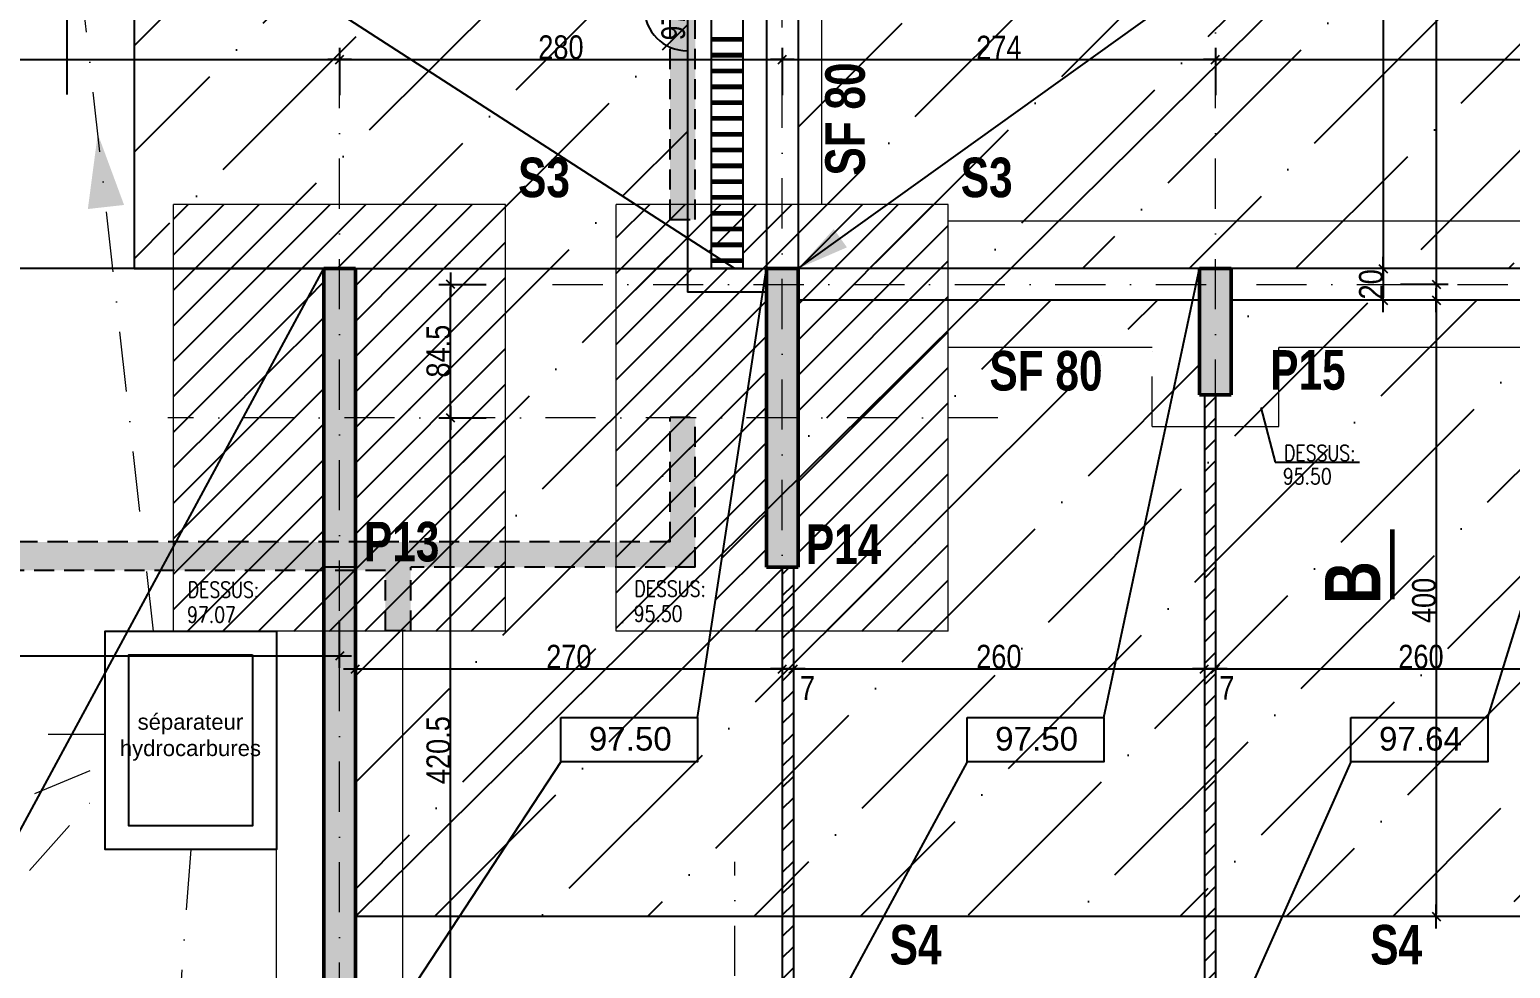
# Model space of a CAD drawing. Header units: centimetres. Extents: x 16433 to 114398, y -50094 to -12305.
# Drawn here: x 41350 to 42286, y -19111 to -18517 of the extents above; entities that cross this region are included whole.
import ezdxf
from ezdxf.enums import TextEntityAlignment as Align

# ---------------------------------------------------------------- set-up
doc = ezdxf.new("R2010")
doc.units = ezdxf.units.CM
doc.header["$LTSCALE"] = 0.5
for name, pattern in [('CACHEX2', [19.05, 12.7, -6.35]), ('TIRETPT2', [12.7, 6.35, -3.175, 0, -3.175]), ('TIRETPTX2', [50.8, 25.4, -12.7, 0, -12.7])]:
    doc.linetypes.add(name, pattern=pattern)
doc.layers.get('DEFPOINTS').update_dxf_attribs({"linetype": 'CONTINUOUS'})
for name, color, linetype in [('01_cloisons', 1, 'CONTINUOUS'), ('01_cote_gen', 4, 'CONTINUOUS'), ('01_linteaux', 2, 'CONTINUOUS'), ('01_murs_sup', 2, 'CACHEX2'), ('01_poch_murs', 253, 'CONTINUOUS'), ('01_poch_poteaux', 250, 'CONTINUOUS'), ('01_poch_Semelles', 253, 'CONTINUOUS'), ('01_texte', 230, 'CONTINUOUS'), ('0DESSIN8', 8, 'CONTINUOUS'), ('AA_COTES', 2, 'CONTINUOUS')]:
    doc.layers.add(name, color=color, linetype=linetype)
for name, color, linetype, lineweight in [('01_murs_coup', 5, 'CONTINUOUS', 60), ('01_Reseaux', 5, 'TIRETPTX2', 18), ('01_sem', 42, 'CONTINUOUS', 15), ('01_tram_axes', 2, 'TIRETPTX2', 9)]:
    doc.layers.add(name, color=color, linetype=linetype, lineweight=lineweight)
doc.styles.add('ARIAL', font='arial.ttf')
doc.styles.add('impact', font='impact.ttf')
doc.styles.add('MATTE_TXT', font='arial.ttf')
doc.styles.add('SIMPLEX1', font='SIMPLEX.shx', dxfattribs={"width": 0.8, "height": 10})
doc.styles.add('STYLE2', font='ARIALN.TTF')
doc.dimstyles.new('JB50', dxfattribs={"dimscale": 0.1, "dimtxt": 150, "dimasz": 15, "dimexe": 0.1, "dimexo": 0.1, "dimgap": 0.09, "dimtad": 1, "dimdec": 1, "dimdsep": 46, "dimtxsty": 'STYLE2', "dimblk1": 'BOND_G', "dimblk2": 'BOND_D', "dimsah": 1, "dimcen": 1.5, "dimdle": 0.01, "dimse1": 1, "dimse2": 1, "dimclrd": 4, "dimclre": 2, "dimclrt": 6, "dimazin": 2, "dimtfac": 2.333333, "dimtdec": 1, "dimtix": 1, "dimtmove": 2, "dimatfit": 3, "dimldrblk": 'BOND_G', "dimfxl": 1, "dimtolj": 1, "dimtzin": 0, "dimarcsym": 0})
pattern_1 = [(45, (-10233.557, 8782.937), (-6.7351921, 6.7351921), [])]

# ---------------------------------------------------------------- blocks, each defined once
blk = doc.blocks.new('BOND_G')
at = {"layer": 'AA_COTES', "color": 0}
for p, q in [((0, -5), (0, 15)), ((5, 0), (-5, 0)), ((1.77, 1.77), (-1.77, -1.77))]:
    blk.add_line(p, q, dxfattribs=at)
blk = doc.blocks.new('BOND_D')
at = {"layer": 'AA_COTES', "color": 0}
for p, q in [((5, 0), (-5, 0)), ((-1.77, -1.77), (1.77, 1.77)), ((0, 5), (0, -15))]:
    blk.add_line(p, q, dxfattribs=at)
blk = doc.blocks.new('*D95')
at = {"layer": '01_cote_gen', "color": 4, "lineweight": -2, "transparency": 16777216}
blk.add_line((39962.13, -18536.22), (41544.13, -18536.22), dxfattribs=at)
at = {"layer": 'DEFPOINTS', "color": 0, "transparency": 16777216}
for p in [(41545.63, -18536.22), (39960.63, -18597.35), (41545.63, -18617.31)]:
    blk.add_point(p, dxfattribs=at)
at = {"layer": '01_cote_gen', "color": 4, "lineweight": -2, "transparency": 16777216, "xscale": 1.5, "yscale": 1.5, "zscale": 1.5, "rotation": 180}
blk.add_blockref('BOND_G', (39960.63, -18536.22), dxfattribs=at)
at = {"layer": '01_cote_gen', "color": 4, "lineweight": -2, "transparency": 16777216, "xscale": 1.5, "yscale": 1.5, "zscale": 1.5}
blk.add_blockref('BOND_D', (41545.63, -18536.22), dxfattribs=at)
at = {"layer": '01_cote_gen', "color": 6, "transparency": 16777216, "insert": (40753.13, -18528.55), "char_height": 15, "attachment_point": 5, "style": 'STYLE2'}
blk.add_mtext('\\A1;1585', dxfattribs=at)
blk = doc.blocks.new('*D96')
at = {"layer": '01_cote_gen', "color": 4, "lineweight": -2, "transparency": 16777216}
blk.add_line((41547.13, -18536.22), (41824.13, -18536.22), dxfattribs=at)
at = {"layer": 'DEFPOINTS', "color": 0, "transparency": 16777216}
for p in [(41825.63, -18536.22), (41825.63, -18574.16), (41545.63, -18617.31)]:
    blk.add_point(p, dxfattribs=at)
at = {"layer": '01_cote_gen', "color": 4, "lineweight": -2, "transparency": 16777216, "xscale": 1.5, "yscale": 1.5, "zscale": 1.5, "rotation": 180}
blk.add_blockref('BOND_G', (41545.63, -18536.22), dxfattribs=at)
at = {"layer": '01_cote_gen', "color": 4, "lineweight": -2, "transparency": 16777216, "xscale": 1.5, "yscale": 1.5, "zscale": 1.5}
blk.add_blockref('BOND_D', (41825.63, -18536.22), dxfattribs=at)
at = {"layer": '01_cote_gen', "color": 6, "transparency": 16777216, "insert": (41685.63, -18528.55), "char_height": 15, "attachment_point": 5, "style": 'STYLE2'}
blk.add_mtext('\\A1;280', dxfattribs=at)
blk = doc.blocks.new('*D97')
at = {"layer": '01_cote_gen', "color": 4, "lineweight": -2, "transparency": 16777216}
blk.add_line((41827.13, -18536.22), (42098.14, -18536.22), dxfattribs=at)
at = {"layer": 'DEFPOINTS', "color": 0, "transparency": 16777216}
for p in [(42099.64, -18536.22), (42099.64, -18567), (41825.63, -18574.16)]:
    blk.add_point(p, dxfattribs=at)
at = {"layer": '01_cote_gen', "color": 4, "lineweight": -2, "transparency": 16777216, "xscale": 1.5, "yscale": 1.5, "zscale": 1.5, "rotation": 180}
blk.add_blockref('BOND_G', (41825.63, -18536.22), dxfattribs=at)
at = {"layer": '01_cote_gen', "color": 4, "lineweight": -2, "transparency": 16777216, "xscale": 1.5, "yscale": 1.5, "zscale": 1.5}
blk.add_blockref('BOND_D', (42099.64, -18536.22), dxfattribs=at)
at = {"layer": '01_cote_gen', "color": 6, "transparency": 16777216, "insert": (41962.64, -18528.68), "char_height": 15, "attachment_point": 5, "style": 'STYLE2'}
blk.add_mtext('\\A1;274', dxfattribs=at)
blk = doc.blocks.new('*D98')
at = {"layer": '01_cote_gen', "color": 4, "lineweight": -2, "transparency": 16777216}
blk.add_line((42101.14, -18536.22), (42635.13, -18536.22), dxfattribs=at)
at = {"layer": 'DEFPOINTS', "color": 0, "transparency": 16777216}
for p in [(42636.63, -18536.22), (42099.64, -18567), (42636.63, -18567)]:
    blk.add_point(p, dxfattribs=at)
at = {"layer": '01_cote_gen', "color": 4, "lineweight": -2, "transparency": 16777216, "xscale": 1.5, "yscale": 1.5, "zscale": 1.5, "rotation": 180}
blk.add_blockref('BOND_G', (42099.64, -18536.22), dxfattribs=at)
at = {"layer": '01_cote_gen', "color": 4, "lineweight": -2, "transparency": 16777216, "xscale": 1.5, "yscale": 1.5, "zscale": 1.5}
blk.add_blockref('BOND_D', (42636.63, -18536.22), dxfattribs=at)
at = {"layer": '01_cote_gen', "color": 6, "transparency": 16777216, "insert": (42368.14, -18528.55), "char_height": 15, "attachment_point": 5, "style": 'STYLE2'}
blk.add_mtext('\\A1;537', dxfattribs=at)
blk = doc.blocks.new('*D193')
at = {"layer": '01_cote_gen', "color": 4, "lineweight": -2, "transparency": 16777216}
blk.add_line((41128, -19126.98), (41128, -18851.98), dxfattribs=at)
at = {"layer": 'DEFPOINTS', "color": 0, "transparency": 16777216}
for p in [(41128, -18850.48), (41422.45, -18850.48), (41355.11, -19128.48)]:
    blk.add_point(p, dxfattribs=at)
at = {"layer": '01_cote_gen', "color": 4, "lineweight": -2, "transparency": 16777216, "xscale": 1.5, "yscale": 1.5, "zscale": 1.5}
for name, p, rotation in [('BOND_D', (41128, -18850.48), 90), ('BOND_G', (41128, -19128.48), 270)]:
    blk.add_blockref(name, p, dxfattribs=dict(at, rotation=rotation))
at = {"layer": '01_cote_gen', "color": 6, "transparency": 16777216, "insert": (41120.33, -18989.48), "char_height": 15, "attachment_point": 5, "rotation": 90, "style": 'STYLE2'}
blk.add_mtext('\\A1;278', dxfattribs=at)
blk = doc.blocks.new('*D220')
at = {"layer": '01_cote_gen', "color": 4, "lineweight": -2, "transparency": 16777216}
blk.add_line((42239.29, -18089.98), (42239.29, -18686.98), dxfattribs=at)
at = {"layer": 'DEFPOINTS', "color": 0, "transparency": 16777216}
for p in [(42240.88, -18088.48), (42239.29, -18688.48), (42240.88, -18688.48)]:
    blk.add_point(p, dxfattribs=at)
at = {"layer": '01_cote_gen', "color": 4, "lineweight": -2, "transparency": 16777216, "xscale": 1.5, "yscale": 1.5, "zscale": 1.5}
for name, p, rotation in [('BOND_G', (42239.29, -18088.48), 90), ('BOND_D', (42239.29, -18688.48), 270)]:
    blk.add_blockref(name, p, dxfattribs=dict(at, rotation=rotation))
at = {"layer": '01_cote_gen', "color": 6, "transparency": 16777216, "insert": (42231.62, -18388.48), "char_height": 15, "attachment_point": 5, "rotation": 90, "style": 'STYLE2'}
blk.add_mtext('\\A1;600', dxfattribs=at)
blk = doc.blocks.new('*D221')
at = {"layer": '01_cote_gen', "color": 4, "lineweight": -2, "transparency": 16777216}
blk.add_line((42205.75, -18109.98), (42205.75, -18666.98), dxfattribs=at)
at = {"layer": 'DEFPOINTS', "color": 0, "transparency": 16777216}
for p in [(42183.25, -18108.48), (42183.25, -18668.48), (42205.75, -18668.48)]:
    blk.add_point(p, dxfattribs=at)
at = {"layer": '01_cote_gen', "color": 4, "lineweight": -2, "transparency": 16777216, "xscale": 1.5, "yscale": 1.5, "zscale": 1.5}
for name, p, rotation in [('BOND_G', (42205.75, -18108.48), 90), ('BOND_D', (42205.75, -18668.48), 270)]:
    blk.add_blockref(name, p, dxfattribs=dict(at, rotation=rotation))
at = {"layer": '01_cote_gen', "color": 6, "transparency": 16777216, "insert": (42198.08, -18388.48), "char_height": 15, "attachment_point": 5, "rotation": 90, "style": 'STYLE2'}
blk.add_mtext('\\A1;560', dxfattribs=at)
blk = doc.blocks.new('*D222')
at = {"layer": '01_cote_gen', "color": 4, "lineweight": -2, "transparency": 16777216}
blk.add_line((42205.75, -18669.98), (42205.75, -18686.98), dxfattribs=at)
at = {"layer": 'DEFPOINTS', "color": 0, "transparency": 16777216}
for p in [(42183.25, -18668.48), (42183.25, -18688.48), (42205.75, -18688.48)]:
    blk.add_point(p, dxfattribs=at)
at = {"layer": '01_cote_gen', "color": 4, "lineweight": -2, "transparency": 16777216, "xscale": 1.5, "yscale": 1.5, "zscale": 1.5}
for name, p, rotation in [('BOND_G', (42205.75, -18668.48), 90), ('BOND_D', (42205.75, -18688.48), 270)]:
    blk.add_blockref(name, p, dxfattribs=dict(at, rotation=rotation))
at = {"layer": '01_cote_gen', "color": 6, "transparency": 16777216, "insert": (42198.08, -18678.48), "char_height": 15, "attachment_point": 5, "rotation": 90, "style": 'STYLE2'}
blk.add_mtext('\\A1;20', dxfattribs=at)
blk = doc.blocks.new('*D226')
at = {"layer": '01_cote_gen', "color": 4, "lineweight": -2, "transparency": 16777216}
blk.add_line((41615.85, -19181.98), (41615.85, -18764.48), dxfattribs=at)
at = {"layer": 'DEFPOINTS', "color": 0, "transparency": 16777216}
for p in [(41615.85, -18762.98), (41770.61, -18762.98), (41638.35, -19183.48)]:
    blk.add_point(p, dxfattribs=at)
at = {"layer": '01_cote_gen', "color": 4, "lineweight": -2, "transparency": 16777216, "xscale": 1.5, "yscale": 1.5, "zscale": 1.5}
for name, p, rotation in [('BOND_D', (41615.85, -18762.98), 90), ('BOND_G', (41615.85, -19183.48), 270)]:
    blk.add_blockref(name, p, dxfattribs=dict(at, rotation=rotation))
at = {"layer": '01_cote_gen', "color": 6, "transparency": 16777216, "insert": (41608.19, -18973.23), "char_height": 15, "attachment_point": 5, "rotation": 90, "style": 'STYLE2'}
blk.add_mtext('\\A1;420.5', dxfattribs=at)
blk = doc.blocks.new('*D227')
at = {"layer": '01_cote_gen', "color": 4, "lineweight": -2, "transparency": 16777216}
blk.add_line((41615.85, -18761.48), (41615.85, -18679.98), dxfattribs=at)
at = {"layer": 'DEFPOINTS', "color": 0, "transparency": 16777216}
for p in [(41615.85, -18678.48), (41698.62, -18678.48), (41453.32, -18762.98)]:
    blk.add_point(p, dxfattribs=at)
at = {"layer": '01_cote_gen', "color": 4, "lineweight": -2, "transparency": 16777216, "xscale": 1.5, "yscale": 1.5, "zscale": 1.5}
for name, p, rotation in [('BOND_D', (41615.85, -18678.48), 90), ('BOND_G', (41615.85, -18762.98), 270)]:
    blk.add_blockref(name, p, dxfattribs=dict(at, rotation=rotation))
at = {"layer": '01_cote_gen', "color": 6, "transparency": 16777216, "insert": (41608.19, -18720.73), "char_height": 15, "attachment_point": 5, "rotation": 90, "style": 'STYLE2'}
blk.add_mtext('\\A1;84.5', dxfattribs=at)
blk = doc.blocks.new('*D288')
at = {"layer": '01_cote_gen', "color": 4, "lineweight": -2, "transparency": 16777216}
blk.add_line((41544.13, -18913.72), (40912.13, -18913.72), dxfattribs=at)
at = {"layer": 'DEFPOINTS', "color": 0, "transparency": 16777216}
for p in [(40910.63, -18891.22), (41545.63, -18885.2), (40910.63, -18913.72)]:
    blk.add_point(p, dxfattribs=at)
at = {"layer": '01_cote_gen', "color": 4, "lineweight": -2, "transparency": 16777216, "xscale": 1.5, "yscale": 1.5, "zscale": 1.5, "rotation": 180}
blk.add_blockref('BOND_D', (40910.63, -18913.72), dxfattribs=at)
at = {"layer": '01_cote_gen', "color": 4, "lineweight": -2, "transparency": 16777216, "xscale": 1.5, "yscale": 1.5, "zscale": 1.5}
blk.add_blockref('BOND_G', (41545.63, -18913.72), dxfattribs=at)
at = {"layer": '01_cote_gen', "color": 6, "transparency": 16777216, "insert": (41228.13, -18906.05), "char_height": 15, "attachment_point": 5, "style": 'STYLE2'}
blk.add_mtext('\\A1;635', dxfattribs=at)
blk = doc.blocks.new('*D361')
at = {"layer": '01_cote_gen', "color": 4, "lineweight": -2, "transparency": 16777216}
blk.add_line((42239.29, -18679.98), (42239.29, -19076.98), dxfattribs=at)
at = {"layer": 'DEFPOINTS', "color": 0, "transparency": 16777216}
for p in [(42257.1, -18678.48), (42239.29, -19078.48), (42272.96, -19078.48)]:
    blk.add_point(p, dxfattribs=at)
at = {"layer": '01_cote_gen', "color": 4, "lineweight": -2, "transparency": 16777216, "xscale": 1.5, "yscale": 1.5, "zscale": 1.5}
for name, p, rotation in [('BOND_G', (42239.29, -18678.48), 90), ('BOND_D', (42239.29, -19078.48), 270)]:
    blk.add_blockref(name, p, dxfattribs=dict(at, rotation=rotation))
at = {"layer": '01_cote_gen', "color": 6, "transparency": 16777216, "insert": (42231.62, -18878.48), "char_height": 15, "attachment_point": 5, "rotation": 90, "style": 'STYLE2'}
blk.add_mtext('\\A1;400', dxfattribs=at)
blk = doc.blocks.new('*D556')
at = {"layer": '01_cote_gen', "color": 4, "lineweight": -2, "transparency": 16777216}
blk.add_line((41557.13, -18921.85), (41824.13, -18921.85), dxfattribs=at)
at = {"layer": 'DEFPOINTS', "color": 0, "transparency": 16777216}
for p in [(41825.63, -18921.85), (41555.63, -18935.21), (41825.63, -18935.21)]:
    blk.add_point(p, dxfattribs=at)
at = {"layer": '01_cote_gen', "color": 4, "lineweight": -2, "transparency": 16777216, "xscale": 1.5, "yscale": 1.5, "zscale": 1.5, "rotation": 180}
blk.add_blockref('BOND_G', (41555.63, -18921.85), dxfattribs=at)
at = {"layer": '01_cote_gen', "color": 4, "lineweight": -2, "transparency": 16777216, "xscale": 1.5, "yscale": 1.5, "zscale": 1.5}
blk.add_blockref('BOND_D', (41825.63, -18921.85), dxfattribs=at)
at = {"layer": '01_cote_gen', "color": 6, "transparency": 16777216, "insert": (41690.63, -18914.18), "char_height": 15, "attachment_point": 5, "style": 'STYLE2'}
blk.add_mtext('\\A1;270', dxfattribs=at)
blk = doc.blocks.new('*D557')
at = {"layer": '01_cote_gen', "color": 4, "lineweight": -2, "transparency": 16777216}
blk.add_line((41827.14, -18921.85), (41831.14, -18921.85), dxfattribs=at)
at = {"layer": 'DEFPOINTS', "color": 0, "transparency": 16777216}
for p in [(41832.64, -18921.85), (41832.64, -18929.24), (41825.64, -18935.58)]:
    blk.add_point(p, dxfattribs=at)
at = {"layer": '01_cote_gen', "color": 4, "lineweight": -2, "transparency": 16777216, "xscale": 1.5, "yscale": 1.5, "zscale": 1.5, "rotation": 180}
blk.add_blockref('BOND_G', (41825.64, -18921.85), dxfattribs=at)
at = {"layer": '01_cote_gen', "color": 4, "lineweight": -2, "transparency": 16777216, "xscale": 1.5, "yscale": 1.5, "zscale": 1.5}
blk.add_blockref('BOND_D', (41832.64, -18921.85), dxfattribs=at)
at = {"layer": '01_cote_gen', "color": 6, "transparency": 16777216, "insert": (41841.55, -18933.91), "char_height": 15, "attachment_point": 5, "style": 'STYLE2'}
blk.add_mtext('\\A1;7', dxfattribs=at)
blk = doc.blocks.new('*D558')
at = {"layer": '01_cote_gen', "color": 4, "lineweight": -2, "transparency": 16777216}
blk.add_line((41834.14, -18921.85), (42091.14, -18921.85), dxfattribs=at)
at = {"layer": 'DEFPOINTS', "color": 0, "transparency": 16777216}
for p in [(42092.64, -18921.85), (42092.64, -18952.03), (41832.64, -18958.59)]:
    blk.add_point(p, dxfattribs=at)
at = {"layer": '01_cote_gen', "color": 4, "lineweight": -2, "transparency": 16777216, "xscale": 1.5, "yscale": 1.5, "zscale": 1.5, "rotation": 180}
blk.add_blockref('BOND_G', (41832.64, -18921.85), dxfattribs=at)
at = {"layer": '01_cote_gen', "color": 4, "lineweight": -2, "transparency": 16777216, "xscale": 1.5, "yscale": 1.5, "zscale": 1.5}
blk.add_blockref('BOND_D', (42092.64, -18921.85), dxfattribs=at)
at = {"layer": '01_cote_gen', "color": 6, "transparency": 16777216, "insert": (41962.64, -18914.18), "char_height": 15, "attachment_point": 5, "style": 'STYLE2'}
blk.add_mtext('\\A1;260', dxfattribs=at)
blk = doc.blocks.new('*D559')
at = {"layer": '01_cote_gen', "color": 4, "lineweight": -2, "transparency": 16777216}
blk.add_line((42094.14, -18921.85), (42098.14, -18921.85), dxfattribs=at)
at = {"layer": 'DEFPOINTS', "color": 0, "transparency": 16777216}
for p in [(42099.64, -18921.85), (42092.64, -18938.91), (42099.64, -18938.91)]:
    blk.add_point(p, dxfattribs=at)
at = {"layer": '01_cote_gen', "color": 4, "lineweight": -2, "transparency": 16777216, "xscale": 1.5, "yscale": 1.5, "zscale": 1.5, "rotation": 180}
blk.add_blockref('BOND_G', (42092.64, -18921.85), dxfattribs=at)
at = {"layer": '01_cote_gen', "color": 4, "lineweight": -2, "transparency": 16777216, "xscale": 1.5, "yscale": 1.5, "zscale": 1.5}
blk.add_blockref('BOND_D', (42099.64, -18921.85), dxfattribs=at)
at = {"layer": '01_cote_gen', "color": 6, "transparency": 16777216, "insert": (42106.89, -18933.85), "char_height": 15, "attachment_point": 5, "style": 'STYLE2'}
blk.add_mtext('\\A1;7', dxfattribs=at)
blk = doc.blocks.new('*D560')
at = {"layer": '01_cote_gen', "color": 4, "lineweight": -2, "transparency": 16777216}
blk.add_line((42101.14, -18921.85), (42358.14, -18921.85), dxfattribs=at)
at = {"layer": 'DEFPOINTS', "color": 0, "transparency": 16777216}
for p in [(42099.64, -18906.89), (42359.64, -18914.81), (42359.64, -18921.85)]:
    blk.add_point(p, dxfattribs=at)
at = {"layer": '01_cote_gen', "color": 4, "lineweight": -2, "transparency": 16777216, "xscale": 1.5, "yscale": 1.5, "zscale": 1.5, "rotation": 180}
blk.add_blockref('BOND_G', (42099.64, -18921.85), dxfattribs=at)
at = {"layer": '01_cote_gen', "color": 4, "lineweight": -2, "transparency": 16777216, "xscale": 1.5, "yscale": 1.5, "zscale": 1.5}
blk.add_blockref('BOND_D', (42359.64, -18921.85), dxfattribs=at)
at = {"layer": '01_cote_gen', "color": 6, "transparency": 16777216, "insert": (42229.64, -18914.18), "char_height": 15, "attachment_point": 5, "style": 'STYLE2'}
blk.add_mtext('\\A1;260', dxfattribs=at)

msp = doc.modelspace()

# ---------------------------------------------------------------- hatches: boundary and pattern name
at = {"layer": '01_murs_sup'}
h = msp.add_hatch(dxfattribs=at)
h.set_pattern_fill('DASH', color=256, scale=2.5, angle=135)
h.set_pattern_definition([(135, (25186.803, -57921.042), (-11.2253202, 2e-15), [7.9375, -7.9375])])
h.paths.add_polyline_path([(41233.633, -19703.484), (41233.633, -19683.484), (41215.633, -19683.484), (41215.633, -19703.484), (41113.633, -19703.484), (41113.633, -19721.484), (41308.633, -19721.484), (41308.633, -20561.484), (41014.633, -20561.484), (41014.633, -20537.484), (40998.633, -20537.484), (40998.633, -20577.484), (42150.633, -20577.484), (42150.633, -20282.484), (42134.633, -20282.484), (42134.633, -20561.484), (41328.633, -20561.484), (41328.633, -19703.484)])
h.paths.add_polyline_path([(41733.633, -20307.484), (41733.633, -20327.484), (41803.633, -20327.484), (41803.633, -20307.484)], flags=17)
h.paths.add_polyline_path([(41914.633, -19897.484), (41914.633, -19948.484), (41930.633, -19948.484), (41930.633, -19932.484), (41930.633, -19897.484)], flags=17)
h.paths.add_polyline_path([(42055.633, -19932.484), (42055.633, -19948.484), (42134.633, -19948.484), (42134.633, -20192.484), (42150.633, -20192.484), (42150.633, -19932.484)], flags=17)
h.paths.add_polyline_path([(41770.633, -19557.484), (41770.633, -19367.484), (41754.633, -19367.484), (41754.633, -19555.484), (40915.633, -19555.484), (40915.633, -19333.484), (40897.633, -19333.484), (40897.633, -19573.484), (41215.633, -19573.484), (41215.633, -19580.484), (41233.633, -19580.484), (41233.633, -19573.484), (41914.633, -19573.484), (41914.633, -19617.484), (41930.633, -19617.484), (41930.633, -19557.484)])
h.paths.add_polyline_path([(41590.633, -19211.484), (41590.633, -19197.484), (41574.633, -19197.484), (41574.633, -19227.484), (41754.633, -19227.484), (41754.633, -19277.484), (41770.633, -19277.484), (41770.633, -19211.484)])
h.paths.add_polyline_path([(40875.633, -18841.484), (40875.633, -18859.484), (40897.633, -18859.484), (40897.633, -19230.484), (40915.633, -19230.484), (40915.633, -18859.484), (41574.633, -18859.484), (41574.633, -18897.484), (41590.633, -18897.484), (41590.633, -18857.484), (41770.633, -18857.484), (41770.633, -18762.484), (41754.633, -18762.484), (41754.633, -18841.484)])
h.paths.add_polyline_path([(41754.633, -18477.484), (41754.633, -18637.484), (41770.633, -18637.484), (41770.633, -18477.484)])
h.paths.add_polyline_path([(41685.633, -18137.484), (41685.633, -18153.484), (41754.633, -18153.484), (41754.633, -18297.484), (41770.633, -18297.484), (41770.633, -18137.484)])
h.paths.add_polyline_path([(41344.633, -18057.484), (41344.633, -18153.484), (41505.633, -18153.484), (41505.633, -18137.484), (41360.633, -18137.484), (41360.633, -18057.484)])
h.paths.add_polyline_path([(41185.633, -18371.484), (41185.633, -18486.484), (41205.633, -18486.484), (41205.633, -18371.484)], flags=17)
h.paths.add_polyline_path([(40485.633, -17917.484), (40485.633, -18287.484), (39976.633, -18287.484), (39976.633, -18082.484), (39960.633, -18082.484), (39960.633, -18328.484), (39976.633, -18328.484), (39976.633, -18307.484), (40483.633, -18307.484), (40483.633, -18697.484), (39976.633, -18697.484), (39976.633, -18678.484), (39960.633, -18678.484), (39960.633, -18718.484), (39976.633, -18718.484), (39976.633, -18715.484), (40483.633, -18715.484), (40483.633, -18841.484), (39976.633, -18841.484), (39976.633, -18821.484), (39960.633, -18821.484), (39960.633, -19249.747), (39976.633, -19249.747), (39976.633, -19207.484), (40005.633, -19207.484), (40005.633, -19189.484), (39976.633, -19189.484), (39976.633, -18859.484), (40501.633, -18859.484), (40501.633, -18774.484), (40749.633, -18774.484), (40749.633, -18936.484), (40767.633, -18936.484), (40767.633, -18859.484), (40772.633, -18859.484), (40772.633, -18841.484), (40767.633, -18841.484), (40767.633, -18756.484), (40501.633, -18756.484), (40501.633, -18465.484), (40785.633, -18465.484), (40785.633, -18447.484), (40501.633, -18447.484), (40501.633, -17933.484), (40765.633, -17933.484), (40765.633, -18354.484), (40785.633, -18354.484), (40785.633, -17933.484), (41344.633, -17933.484), (41344.633, -17967.484), (41360.633, -17967.484), (41360.633, -17917.484)])
at = {"layer": '01_poch_murs'}
h = msp.add_hatch(dxfattribs=at)
h.set_pattern_fill('ANSI36', color=256, scale=15)
h.paths.add_polyline_path([(42636.494, -17603.484), (41415.633, -17603.484), (41415.633, -18668.489), (41535.633, -18668.484), (41555.633, -18668.484), (41555.633, -19078.484), (42636.633, -19078.484), (42636.633, -18748.484), (42616.633, -18748.484), (42616.633, -18688.484), (42109.643, -18688.484), (42109.643, -18748.484), (42089.643, -18748.484), (42089.643, -18688.484), (41835.633, -18688.484), (41835.633, -18857.484), (41815.633, -18857.484), (41815.633, -18683.484), (41765.633, -18683.484), (41765.633, -18093.484), (41815.633, -18093.484), (41815.633, -18028.484), (41835.633, -18028.484), (41835.633, -18088.484), (42089.643, -18088.484), (42089.643, -18028.484), (42109.643, -18028.484), (42109.643, -18088.484), (42616.633, -18088.484), (42616.633, -18028.484), (42636.633, -18028.484)])
h.paths.add_polyline_path([(41565.643, -17918.484), (41565.643, -18108.484), (41547.643, -18108.484), (41547.643, -17918.484)], flags=16)
h.paths.add_polyline_path([(42616.633, -18108.484), (42109.643, -18108.484), (42089.643, -18108.484), (41835.633, -18108.484), (41835.633, -18668.484), (42089.643, -18668.484), (42109.643, -18668.484), (42616.633, -18668.484)], flags=17)
h.paths.add_polyline_path([(42468.672, -18321.464), (42468.672, -18215.464), (42574.672, -18215.464), (42574.672, -18321.464)], flags=16)
h.paths.add_polyline_path([(42471.672, -18318.464), (42471.672, -18218.464), (42571.672, -18218.464), (42571.672, -18318.464)], flags=0)
h.paths.add_polyline_path([(42616.633, -18088.484), (42109.643, -18088.484), (42109.643, -18108.484), (42616.633, -18108.484)], flags=17)
h.paths.add_polyline_path([(42636.633, -18108.484), (42616.633, -18108.484), (42616.633, -18668.484), (42636.633, -18668.484)], flags=17)
h.paths.add_polyline_path([(43036.633, -17603.484), (42713.63, -17603.874, -0.4142136), (42718.25, -17608.494, -1), (42709.01, -17608.494, -0.4142136), (42713.63, -17603.874), (42638.633, -17603.484), (42638.633, -18028.484), (42658.633, -18028.484), (42658.633, -18108.484), (42638.633, -18108.484), (42638.633, -18668.484), (42658.633, -18668.484), (42658.633, -18748.484), (42638.633, -18748.484), (42638.633, -19078.484), (43036.633, -19078.484)])
h = msp.add_hatch(dxfattribs=at)
h.set_pattern_fill('ANSI31', color=256, scale=3)
h.set_pattern_definition(pattern_1)
h.paths.add_polyline_path([(42099.643, -18748.479), (42092.643, -18748.479), (42092.643, -19173.489), (42099.643, -19173.489)])
h = msp.add_hatch(color=256, dxfattribs=at)
h.dxf.hatch_style = 1
h.paths.add_polyline_path([(41555.633, -18857.484), (41535.633, -18857.484), (41535.633, -19557.484), (41555.633, -19557.484)])
h = msp.add_hatch(dxfattribs=at)
h.set_pattern_fill('ANSI31', color=256, scale=3)
h.set_pattern_definition(pattern_1)
h.paths.add_polyline_path([(41832.643, -18857.484), (41825.643, -18857.484), (41825.643, -19173.489), (41832.643, -19173.489)])
at = {"layer": '01_poch_poteaux'}
h = msp.add_hatch(color=256, dxfattribs=at)
h.dxf.hatch_style = 1
h.paths.add_polyline_path([(41545.633, -18668.484), (41535.635, -18668.484), (41535.633, -18668.489), (41535.633, -18762.984), (41545.633, -18762.984)])
h.paths.add_polyline_path([(41555.633, -18668.484), (41545.633, -18668.484), (41545.633, -18762.984), (41555.633, -18762.984)])
h.paths.add_polyline_path([(41545.633, -18762.984), (41535.633, -18762.984), (41535.633, -18857.484), (41545.633, -18857.484)])
h.paths.add_polyline_path([(41555.633, -18762.984), (41545.633, -18762.984), (41545.633, -18857.484), (41555.633, -18857.484)])
h = msp.add_hatch(color=256, dxfattribs=at)
h.dxf.hatch_style = 1
h.paths.add_polyline_path([(41825.633, -18668.484), (41815.633, -18668.484), (41815.633, -18678.484), (41825.633, -18678.484)])
h.paths.add_polyline_path([(41835.633, -18668.484), (41825.633, -18668.484), (41825.633, -18678.484), (41835.633, -18678.484)])
h.paths.add_polyline_path([(41835.633, -18678.484), (41825.633, -18678.484), (41825.633, -18762.984), (41835.633, -18762.984)])
h.paths.add_polyline_path([(41825.633, -18678.484), (41815.633, -18678.484), (41815.633, -18762.984), (41825.633, -18762.984)])
h.paths.add_polyline_path([(41825.633, -18762.984), (41815.633, -18762.984), (41815.633, -18857.484), (41825.633, -18857.484)])
h.paths.add_polyline_path([(41835.633, -18762.984), (41825.633, -18762.984), (41825.633, -18857.484), (41835.633, -18857.484)])
h = msp.add_hatch(color=256, dxfattribs=at)
h.dxf.hatch_style = 1
h.paths.add_polyline_path([(42109.643, -18668.484), (42099.643, -18668.484), (42099.643, -18678.484), (42109.643, -18678.484)])
h.paths.add_polyline_path([(42099.643, -18668.484), (42089.643, -18668.484), (42089.643, -18678.484), (42099.643, -18678.484)])
h.paths.add_polyline_path([(42099.643, -18678.484), (42089.643, -18678.484), (42089.643, -18708.484), (42099.643, -18708.484)])
h.paths.add_polyline_path([(42109.643, -18678.484), (42099.643, -18678.484), (42099.643, -18708.484), (42109.643, -18708.484)])
h.paths.add_polyline_path([(42099.643, -18708.484), (42089.643, -18708.484), (42089.643, -18748.484), (42099.643, -18748.484)])
h.paths.add_polyline_path([(42109.643, -18708.484), (42099.643, -18708.484), (42099.643, -18748.484), (42109.643, -18748.484)])
at = {"layer": '01_poch_Semelles', "linetype": 'CACHEX2', "ltscale": 2}
h = msp.add_hatch(dxfattribs=at)
h.set_pattern_fill('ANSI31', color=256, scale=5)
h.paths.add_polyline_path([(41650.633, -18627.984), (41545.633, -18627.984), (41545.633, -18668.484), (41555.633, -18668.484), (41650.633, -18668.484)], flags=17)
h.paths.add_polyline_path([(41535.633, -18668.489), (41440.633, -18668.489), (41440.633, -18762.984), (41484.566, -18762.984)], flags=16)
h.paths.add_polyline_path([(41650.633, -18668.484), (41555.633, -18668.484), (41555.633, -18762.984), (41650.633, -18762.984)], flags=17)
h.paths.add_polyline_path([(41650.633, -18762.984), (41555.633, -18762.984), (41555.633, -18897.984), (41650.633, -18897.984)], flags=17)
h.paths.add_polyline_path([(41446.072, -18894.658), (41483.072, -18894.658), (41483.072, -18879.658), (41446.072, -18879.658)], flags=24)
h.paths.add_polyline_path([(41446.071, -18878.861), (41498.309, -18878.861), (41498.309, -18863.861), (41446.071, -18863.861)], flags=24)
h.paths.add_polyline_path([(41623.718, -18741.193), (41623.718, -18700.245), (41592.49, -18700.245), (41592.49, -18741.193)], flags=24)
h.paths.add_polyline_path([(41556.05, -18861.575), (41613.732, -18861.575), (41613.732, -18822.593), (41556.05, -18822.593)], flags=24)
h.paths.add_polyline_path([(41555.633, -18857.484), (41535.633, -18857.484), (41535.633, -18668.484), (41650.633, -18668.484), (41650.633, -18627.984), (41440.633, -18627.984), (41440.633, -18897.984), (41555.633, -18897.984)])
h = msp.add_hatch(dxfattribs=at)
h.set_pattern_fill('ANSI31', color=256, scale=5)
h.paths.add_polyline_path([(41650.633, -18627.984), (41545.633, -18627.984), (41545.633, -18668.484), (41555.633, -18668.484), (41650.633, -18668.484)])
h.paths.add_polyline_path([(41535.633, -18668.489), (41440.633, -18668.489), (41440.633, -18762.984), (41484.566, -18762.984)])
h = msp.add_hatch(dxfattribs=at)
h.set_pattern_fill('ANSI31', color=256, scale=5)
h.paths.add_polyline_path([(41930.633, -18627.984), (41892.116, -18627.984), (41835.633, -18668.484), (41930.633, -18668.484)])
h.paths.add_polyline_path([(41815.633, -18627.984), (41800.633, -18627.984), (41800.633, -18668.484), (41815.633, -18668.484)])
h.paths.add_polyline_path([(41825.633, -18627.984), (41815.633, -18627.984), (41815.633, -18668.484), (41825.633, -18668.484)])
h.paths.add_polyline_path([(41835.633, -18627.984), (41825.633, -18627.984), (41825.633, -18668.484), (41832.643, -18668.484), (41835.633, -18668.484)])
h.paths.add_polyline_path([(41892.116, -18627.984), (41835.633, -18627.984), (41835.633, -18668.484)], flags=17)
h.paths.add_polyline_path([(41930.633, -18668.484), (41835.633, -18668.484), (41835.633, -18678.484), (41930.633, -18678.484)])
h.paths.add_polyline_path([(41930.633, -18678.484), (41835.633, -18678.484), (41835.633, -18688.484), (41930.633, -18688.484)])
h.paths.add_polyline_path([(41930.633, -18688.484), (41835.633, -18688.484), (41835.633, -18762.984), (41874.578, -18762.984), (41930.633, -18707.536)])
h.paths.add_polyline_path([(41930.633, -18762.984), (41874.578, -18762.984), (41835.633, -18801.509), (41835.633, -18857.484), (41832.643, -18857.484), (41832.643, -18897.984), (41930.633, -18897.984)])
h.paths.add_polyline_path([(41832.643, -18857.484), (41825.643, -18857.484), (41825.643, -18897.984), (41832.643, -18897.984)])
h.paths.add_polyline_path([(41825.633, -18857.484), (41815.633, -18857.484), (41815.633, -18821.293), (41788.03, -18848.598), (41780.461, -18897.984), (41825.633, -18897.984)])
h.paths.add_polyline_path([(41801.15, -18762.984), (41720.633, -18762.984), (41720.633, -18897.984), (41738.104, -18897.984), (41788.03, -18848.598)])
h.paths.add_polyline_path([(41813.334, -18683.484), (41765.633, -18683.484), (41765.633, -18678.484), (41720.633, -18678.484), (41720.633, -18762.984), (41801.15, -18762.984)])
h.paths.add_polyline_path([(41765.633, -18668.484), (41720.633, -18668.484), (41720.633, -18678.484), (41765.633, -18678.484)])
h.paths.add_polyline_path([(41765.633, -18649.106), (41732.935, -18627.984), (41720.633, -18627.984), (41720.633, -18668.484), (41765.633, -18668.484)])
h.paths.add_polyline_path([(41765.633, -18627.984), (41732.935, -18627.984), (41765.633, -18649.106)], flags=17)
h.paths.add_polyline_path([(41780.633, -18627.984), (41765.633, -18627.984), (41765.633, -18649.106), (41780.633, -18658.795)])
h.paths.add_polyline_path([(41800.633, -18643.484), (41780.633, -18643.484), (41780.633, -18653.484), (41800.633, -18653.484)])
h.paths.add_polyline_path([(41800.633, -18633.484), (41780.633, -18633.484), (41780.633, -18643.484), (41800.633, -18643.484)])
h.paths.add_polyline_path([(41800.633, -18627.984), (41780.633, -18627.984), (41780.633, -18633.484), (41800.633, -18633.484)])
h.paths.add_polyline_path([(41815.633, -18762.984), (41801.15, -18762.984), (41788.03, -18848.598), (41815.633, -18821.293)])
h.paths.add_polyline_path([(41815.633, -18683.484), (41813.334, -18683.484), (41801.15, -18762.984), (41815.633, -18762.984)])
h.paths.add_polyline_path([(41930.633, -18707.536), (41874.578, -18762.984), (41930.633, -18762.984)], flags=17)
h.paths.add_polyline_path([(41815.633, -18668.484), (41800.633, -18668.484), (41765.633, -18668.484), (41765.633, -18678.484), (41814.1, -18678.484)])
h.paths.add_polyline_path([(41814.1, -18678.484), (41765.633, -18678.484), (41765.633, -18683.484), (41813.334, -18683.484)])
h.paths.add_polyline_path([(41836.314, -18862.492), (41892.53, -18862.492), (41892.53, -18824.992), (41836.314, -18824.992)], flags=24)
h.paths.add_polyline_path([(41728.613, -18894.012), (41765.613, -18894.012), (41765.613, -18879.012), (41728.613, -18879.012)], flags=24)
h.paths.add_polyline_path([(41728.612, -18878.215), (41780.85, -18878.215), (41780.85, -18863.215), (41728.612, -18863.215)], flags=24)

# ---------------------------------------------------------------- linework, layer by layer
at = {"layer": '01_cloisons'}
for p, q in [((41832.643, -18668.484), (41825.643, -18668.484)), ((42092.643, -18748.479), (42092.643, -19173.489)), ((42092.643, -18748.479), (42099.643, -18748.479)), ((42099.643, -18748.479), (42099.643, -19173.489)), ((41825.643, -18857.484), (41825.643, -19173.489)), ((41825.643, -18857.484), (41832.643, -18857.484)), ((41832.643, -18857.484), (41832.643, -19173.489))]:
    msp.add_line(p, q, dxfattribs=at)
at = {"layer": '01_linteaux'}
for p, q in [((41415.633, -17603.484), (41415.633, -18668.489)), ((41765.633, -18093.484), (41765.633, -18683.484)), ((41780.633, -18108.484), (41780.633, -18668.484)), ((41800.633, -18108.484), (41800.633, -18668.484)), ((41815.633, -18108.484), (41815.633, -18668.484)), ((41835.633, -18108.484), (41835.633, -18668.484)), ((41415.633, -18668.489), (41535.633, -18668.484)), ((41800.633, -18668.484), (41780.633, -18668.484)), ((42089.643, -18668.484), (41835.633, -18668.484)), ((42616.633, -18668.484), (42109.643, -18668.484)), ((41815.633, -18683.484), (41765.633, -18683.484)), ((42089.643, -18688.484), (41835.633, -18688.484)), ((42616.633, -18688.484), (42109.643, -18688.484)), ((43036.633, -19078.484), (41555.633, -19078.484))]:
    msp.add_line(p, q, dxfattribs=at)
at = {"layer": '01_murs_coup', "linetype": 'Continuous', "lineweight": 50}
for p, q in [((41535.633, -18668.484), (41555.633, -18668.484)), ((41535.633, -19698.484), (41535.633, -18668.489)), ((41555.633, -19698.484), (41555.633, -18668.484)), ((41815.633, -18668.484), (41835.633, -18668.484)), ((41815.633, -18857.484), (41815.633, -18668.484)), ((41835.633, -18857.484), (41835.633, -18668.484)), ((42089.643, -18668.484), (42109.643, -18668.484)), ((42089.643, -18748.484), (42089.643, -18668.484)), ((42109.643, -18748.484), (42109.643, -18668.484)), ((42089.643, -18748.484), (42109.643, -18748.484)), ((41815.633, -18857.484), (41835.633, -18857.484))]:
    msp.add_line(p, q, dxfattribs=at)
at = {"layer": '01_murs_sup', "ltscale": 2}
for p, q in [((41754.633, -18637.484), (41754.633, -18477.484)), ((41770.633, -18637.484), (41770.633, -18477.484)), ((41754.633, -18637.484), (41770.633, -18637.484)), ((41754.633, -18841.484), (41754.633, -18762.484)), ((41754.633, -18762.484), (41770.633, -18762.484)), ((41770.633, -18857.484), (41770.633, -18762.484)), ((41754.633, -18841.484), (40875.633, -18841.484)), ((41574.633, -18859.484), (40915.633, -18859.484)), ((41574.633, -18897.484), (41574.633, -18859.484)), ((41590.633, -18897.484), (41590.633, -18857.484)), ((41770.633, -18857.484), (41590.633, -18857.484)), ((41574.633, -18897.484), (41590.633, -18897.484))]:
    msp.add_line(p, q, dxfattribs=at)
at = {"layer": '01_poch_murs', "const_width": 3}
for points in [[(41780.633, -18523.484), (41800.633, -18523.484)], [(41780.633, -18533.484), (41800.633, -18533.484)], [(41780.633, -18543.484), (41800.633, -18543.484)], [(41780.633, -18553.484), (41800.633, -18553.484)], [(41780.633, -18563.484), (41800.633, -18563.484)], [(41780.633, -18573.484), (41800.633, -18573.484)], [(41780.633, -18583.484), (41800.633, -18583.484)], [(41780.633, -18593.484), (41800.633, -18593.484)], [(41780.633, -18603.484), (41800.633, -18603.484)], [(41780.633, -18613.484), (41800.633, -18613.484)], [(41780.633, -18623.484), (41800.633, -18623.484)], [(41780.633, -18633.484), (41800.633, -18633.484)], [(41780.633, -18643.484), (41800.633, -18643.484)], [(41780.633, -18653.484), (41800.633, -18653.484)], [(41780.633, -18663.484), (41800.633, -18663.484)]]:
    msp.add_lwpolyline(points, dxfattribs=at)
at = {"layer": '01_poch_poteaux'}
msp.add_line((41555.633, -18857.484), (41535.633, -18857.484), dxfattribs=at)
at = {"layer": '01_Reseaux', "ltscale": 3}
for p, q in [((41427.839, -18897.984), (41373.133, -18408.487)), ((39987.833, -18963.213), (41397.274, -18963.213)), ((40296.133, -19440.484), (41397.274, -18982.161)), ((41248.13, -19163.487), (41397.274, -18995.764)), ((41451.453, -19036.185), (41373.133, -20107.984))]:
    msp.add_line(p, q, dxfattribs=at)
for points in [[(41392.663, -18583.239), (41386.383, -18630.815), (41397.837, -18629.535)], [(41392.663, -18583.239), (41409.29, -18628.255), (41397.837, -18629.535)]]:
    msp.add_solid(points, dxfattribs=at)
at = {"layer": '01_sem', "linetype": 'Continuous'}
for p, q in [((41800.633, -18627.984), (41800.633, -18203.484)), ((41850.633, -18627.984), (41850.633, -18203.484)), ((41440.633, -18897.984), (41440.633, -18627.984)), ((41650.633, -18627.984), (41440.633, -18627.984)), ((41650.633, -18897.984), (41650.633, -18627.984)), ((41930.633, -18627.984), (41720.633, -18627.984)), ((41720.633, -18897.984), (41720.633, -18627.984)), ((41930.633, -18897.984), (41930.633, -18627.984)), ((42586.633, -18638.484), (41930.633, -18638.484)), ((42059.643, -18718.484), (41930.633, -18718.484)), ((42586.633, -18718.484), (42139.643, -18718.484)), ((42139.643, -18768.484), (42139.643, -18718.484)), ((42059.643, -18768.484), (42139.643, -18768.484)), ((41650.633, -18897.984), (41440.633, -18897.984)), ((41505.633, -19452.984), (41505.633, -18897.984)), ((41585.633, -19452.984), (41585.633, -18897.984)), ((41930.633, -18897.984), (41720.633, -18897.984))]:
    msp.add_line(p, q, dxfattribs=at)
at = {"layer": '01_texte'}
for p, q in [((41555.633, -19078.484), (43036.633, -17613.484)), ((41835.633, -18668.484), (42616.633, -18108.484)), ((41393.133, -18408.487), (41795.633, -18668.484)), ((41373.133, -18477.593), (41373.133, -18558.28)), ((41535.633, -18668.489), (40950.633, -18668.489)), ((41268.13, -19163.487), (41535.633, -18668.489)), ((41555.633, -18668.484), (41815.633, -18668.484)), ((41772.097, -18952.563), (41815.633, -18668.484)), ((42029.097, -18952.563), (42089.643, -18668.484)), ((42271.913, -18952.563), (42359.643, -18668.484)), ((42128.383, -18756.408), (42137.478, -18791.003)), ((42137.478, -18791.003), (42190.835, -18791.003)), ((41685.52, -18980.659), (41555.633, -19178.484)), ((41942.519, -18980.659), (41835.633, -19178.484)), ((42185.336, -18980.659), (42099.643, -19173.484))]:
    msp.add_line(p, q, dxfattribs=at)
at = {"layer": '01_texte', "const_width": 3}
msp.add_lwpolyline([(42211.56, -18833.574), (42211.56, -18877.825)], dxfattribs=at)
at = {"layer": '01_texte'}
for points in [[(41505.633, -18897.984), (41505.633, -19036.185), (41397.274, -19036.185), (41397.274, -18897.984)], [(41490.633, -18912.984), (41490.633, -19021.185), (41412.274, -19021.185), (41412.274, -18912.984)], [(41685.52, -18952.563), (41772.097, -18952.563), (41772.097, -18980.659), (41685.52, -18980.659)], [(41942.519, -18952.563), (42029.097, -18952.563), (42029.097, -18980.659), (41942.519, -18980.659)], [(42185.336, -18952.563), (42271.913, -18952.563), (42271.913, -18980.659), (42185.336, -18980.659)]]:
    msp.add_lwpolyline(points, close=True, dxfattribs=at)
msp.add_arc((41765.633, -18503.344), 27.341, 90, 270, dxfattribs=at)
for points in [[(41835.633, -18668.484), (41858.258, -18643.492), (41862.411, -18649.283)], [(41835.633, -18668.484), (41866.564, -18655.075), (41862.411, -18649.283)]]:
    msp.add_solid(points, dxfattribs=at)
at = {"layer": '01_tram_axes', "linetype": 'TIRETPT2', "ltscale": 10}
for p, q in [((41825.633, -20042.341), (41825.633, -17474.125)), ((42099.643, -19902.625), (42099.643, -17474.125)), ((41545.633, -19902.625), (41545.633, -18533.66)), ((41680.344, -18678.484), (42833.857, -18678.484)), ((42059.643, -18768.484), (42059.643, -18718.484)), ((41961.982, -18762.984), (41437.031, -18762.984)), ((41795.633, -19306.86), (41795.633, -19043.97))]:
    msp.add_line(p, q, dxfattribs=at)
at = {"layer": '0DESSIN8'}
msp.add_line((41535.633, -18668.489), (40950.633, -18668.489), dxfattribs=at)

# ---------------------------------------------------------------- texts
at = {"layer": '01_texte', "style": 'MATTE_TXT', "width": 0.8}
msp.add_text('97.50', height=15, rotation=90, dxfattribs=at).set_placement((41768.659, -18503.125), align=Align.BOTTOM_CENTER)
at = {"layer": '01_texte', "style": 'impact'}
for s, height, p in [('SF 80', 25, (41885.358, -18573.85)), ('B', 35, (42214.413, -18867.2))]:
    msp.add_text(s, height=height, rotation=90, dxfattribs=at).set_placement(p, align=Align.BOTTOM_CENTER)
for s, p in [('S3', (41674.96, -18630.813)), ('S3', (41954.96, -18630.813)), ('SF 80', (41992.478, -18753.157)), ('P15', (42158.167, -18752.621)), ('P13', (41584.891, -18861.255)), ('P14', (41864.422, -18862.913)), ('S4', (41909.96, -19116.313)), ('S4', (42213.971, -19116.313))]:
    msp.add_text(s, height=25, dxfattribs=at).set_placement(p, align=Align.BOTTOM_CENTER)
at = {"layer": '01_texte', "style": 'SIMPLEX1', "width": 0.8}
for s, p in [('DESSUS:', (42165.665, -18793.192)), ('95.50', (42157.758, -18807.944)), ('DESSUS:', (41472.19, -18879.694)), ('DESSUS:', (41754.731, -18879.049)), ('97.07', (41464.572, -18895.491)), ('95.50', (41747.113, -18894.845))]:
    msp.add_text(s, height=10, dxfattribs=at).set_placement(p, align=Align.BOTTOM_CENTER)
at = {"layer": '01_texte', "attachment_point": 5, "style": 'ARIAL'}
for s, insert, char_height, width in [('séparateur\\Phydrocarbures', (41451.259, -18965.144), 10, 180.77), ('97.50', (41729.53, -18966.1), 15, 90.385), ('97.50', (41986.53, -18966.1), 15, 90.385), ('97.64', (42229.346, -18966.1), 15, 90.385)]:
    msp.add_mtext(s, dxfattribs=dict(at, insert=insert, char_height=char_height, width=width))

# ---------------------------------------------------------------- dimensions: what is measured, and where the dimension line sits
at = {"layer": '01_cote_gen'}
for base, p1, p2, picture, middle in [((42239.286, -18688.484), (42240.883, -18088.484), (42240.883, -18688.484), '*D220', (42231.618, -18388.484)), ((42205.751, -18668.484), (42183.251, -18108.484), (42183.251, -18668.484), '*D221', (42198.083, -18388.484)), ((42205.751, -18688.484), (42183.251, -18668.484), (42183.251, -18688.484), '*D222', (42198.083, -18678.484)), ((41615.853, -18678.484), (41453.316, -18762.984), (41698.623, -18678.484), '*D227', (41608.186, -18720.734)), ((42239.286, -19078.484), (42257.101, -18678.484), (42272.959, -19078.484), '*D361', (42231.618, -18878.484)), ((41615.853, -18762.984), (41638.353, -19183.484), (41770.607, -18762.984), '*D226', (41608.186, -18973.234)), ((41128.002, -18850.484), (41355.11, -19128.484), (41422.448, -18850.484), '*D193', (41120.335, -18989.484))]:
    dim = msp.add_linear_dim(base=base, p1=p1, p2=p2, angle=90, dimstyle='JB50', dxfattribs=at)
    dim.commit()
    dim.dimension.update_dxf_attribs({"geometry": picture, "text_midpoint": middle})
for base, p1, p2, picture, middle in [((41545.633, -18536.216), (39960.633, -18597.349), (41545.633, -18617.31), '*D95', (40753.133, -18528.548)), ((41825.633, -18536.216), (41545.633, -18617.31), (41825.633, -18574.16), '*D96', (41685.633, -18528.548)), ((42099.643, -18536.216), (41825.633, -18574.16), (42099.643, -18567.005), '*D97', (41962.638, -18528.676)), ((42636.633, -18536.216), (42099.643, -18567.005), (42636.633, -18567.005), '*D98', (42368.138, -18528.548)), ((40910.633, -18913.721), (41545.633, -18885.199), (40910.633, -18891.221), '*D288', (41228.133, -18906.053)), ((41825.633, -18921.85), (41555.633, -18935.214), (41825.633, -18935.214), '*D556', (41690.633, -18914.183)), ((42092.643, -18921.85), (41832.643, -18958.591), (42092.643, -18952.03), '*D558', (41962.643, -18914.183)), ((42359.643, -18921.85), (42099.643, -18906.889), (42359.643, -18914.814), '*D560', (42229.643, -18914.183))]:
    dim = msp.add_linear_dim(base=base, p1=p1, p2=p2, dimstyle='JB50', dxfattribs=at)
    dim.commit()
    dim.dimension.update_dxf_attribs({"geometry": picture, "text_midpoint": middle})
for base, p1, p2, picture, middle in [((41832.643, -18921.85), (41825.643, -18935.576), (41832.643, -18929.238), '*D557', (41841.55, -18933.906)), ((42099.643, -18921.85), (42092.643, -18938.908), (42099.643, -18938.908), '*D559', (42106.888, -18933.853))]:
    dim = msp.add_linear_dim(base=base, p1=p1, p2=p2, dimstyle='JB50', dxfattribs=at)
    dim.commit()
    dim.dimension.update_dxf_attribs({"geometry": picture, "text_midpoint": middle, "dimtype": 160})

doc.saveas('drawing.dxf')
